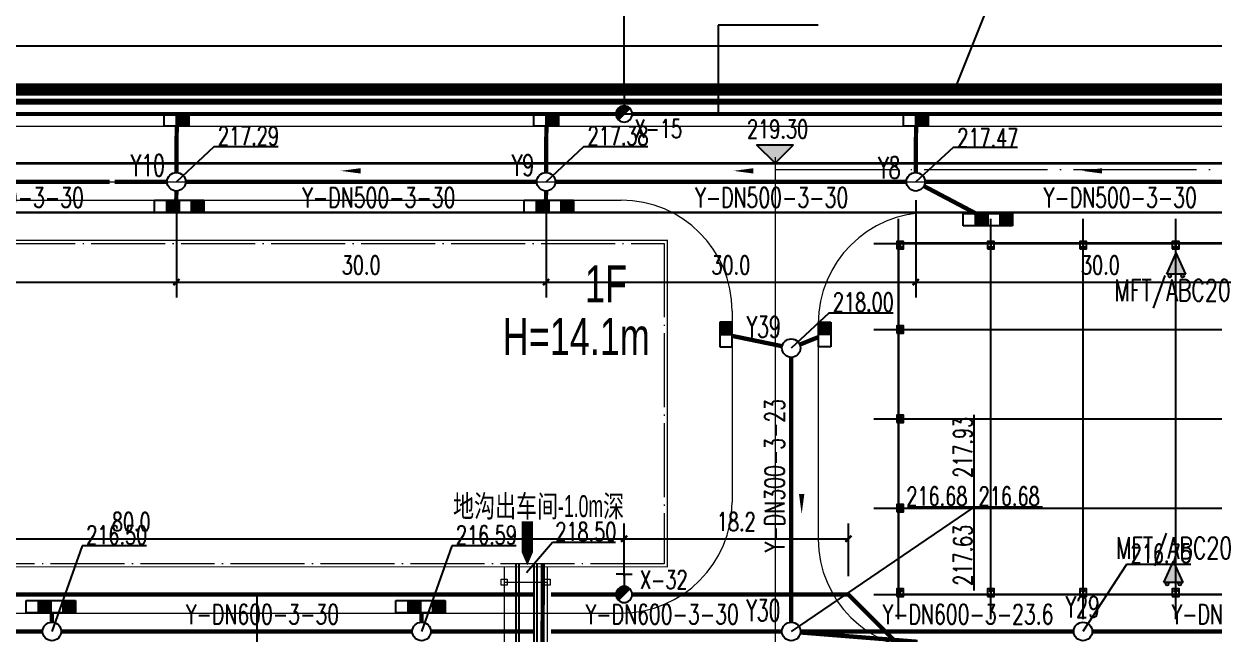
# Model space of a CAD drawing. Header units: metres. Extents: x 497246 to 997717, y 2998582 to 5998198.
# Drawn here: x 497683.5 to 497780.1, y 2999210.1 to 2999259.7 of the extents above; entities that cross this region are included whole.
import ezdxf
from ezdxf.enums import TextEntityAlignment as Align

# ---------------------------------------------------------------- set-up
doc = ezdxf.new("R2010")
doc.units = ezdxf.units.M
doc.header["$LTSCALE"] = 1000
for name, pattern in [('ACAD_ISO05W100', [34, 24, -3, 0.5, -3, 0.5, -3]), ('CENTER', [2, 1.25, -0.25, 0.25, -0.25]), ('DASH', [0.35, 0.25, -0.1]), ('DASHED', [19.05, 12.7, -6.35]), ('DOTE', [2.42, 2, -0.2, 0.02, -0.2]), ('PHANTOM2', [31.75, 15.875, -3.175, 3.175, -3.175, 3.175, -3.175])]:
    doc.linetypes.add(name, pattern=pattern)
doc.layers.get('0').update_dxf_attribs({"linetype": 'CONTINUOUS'})
doc.layers.get('Defpoints').update_dxf_attribs({"linetype": 'CONTINUOUS'})
for name, color, linetype in [('COLUMN', 9, 'CONTINUOUS'), ('DIM_ELEV', 3, 'CONTINUOUS'), ('DIM_LEAD', 3, 'CONTINUOUS'), ('DOTE', 1, 'CENTER'), ('EQUIP_消火栓', 7, 'CONTINUOUS'), ('EQUIP_灭火器', 7, 'CONTINUOUS'), ('PIPE-消防', 1, 'CONTINUOUS'), ('PIPE-给水', 3, 'CONTINUOUS'), ('PIPE-雨水', 4, 'CONTINUOUS'), ('PUB_TEXT', 7, 'CONTINUOUS'), ('RD-侧石线', 5, 'CONTINUOUS'), ('RD-红线', 7, 'CONTINUOUS'), ('TEXT_灭火器', 7, 'CONTINUOUS'), ('TEXT_雨水', 7, 'CONTINUOUS'), ('TWT_DIM', 3, 'CONTINUOUS'), ('TWT_雨水口', 4, 'CONTINUOUS'), ('WELL_雨水', 4, 'CONTINUOUS'), ('YQ_IDEN', 3, 'CONTINUOUS'), ('围墙', 6, 'FENCELINE2'), ('图例层', 7, 'CONTINUOUS'), ('建筑', 7, 'CONTINUOUS'), ('文字', 255, 'CONTINUOUS'), ('新建建筑', 2, 'CONTINUOUS'), ('污水沟', 30, 'CONTINUOUS'), ('用地边界', 7, 'CONTINUOUS'), ('红线', 1, 'PHANTOM2'), ('雨水标注', 100, 'CONTINUOUS')]:
    doc.layers.add(name, color=color, linetype=linetype)
doc.layers.add('建筑轴线', color=1, linetype='DOTE', lineweight=15, plot=False)
for name, color, linetype, lineweight in [('桁架-管廊', 6, 'CONTINUOUS', 0), ('道路', 4, 'CONTINUOUS', 15), ('道路中线', 1, 'DOTE', 13)]:
    doc.layers.add(name, color=color, linetype=linetype, lineweight=lineweight)
doc.styles.add('_TCH_DIM', font='SIMPLEX', dxfattribs={"bigfont": 'GBCBIG'})
doc.styles.add('_TCH_DIM_T3', font='SIMPLEX', dxfattribs={"width": 0.705882, "bigfont": 'GBCBIG'})
doc.styles.add('_TWT_WELL', font='SIMPLEX', dxfattribs={"width": 0.8, "height": 3.5, "bigfont": 'HZTXT'})
doc.styles.add('CLWD', font='ARIALN.TTF')
doc.styles.add('HZTXT', font='txt', dxfattribs={"width": 0.7, "bigfont": 'HZTXT'})
doc.styles.add('TG_LINETYPE', font='SIMPLEX', dxfattribs={"width": 0.8, "height": 3, "bigfont": 'HZTXT'})
doc.styles.add('亨利项目总图布置_2022_8_8_t3--03$0$亨利项目总图布置_2022_8_8_t3--02$0$CEC', font='ARIALN.TTF')
doc.linetypes.add('FENCELINE2', pattern='A,6.35,-2.54,[132,ltypeshp.shx,S=2.54,R=0,X=-2.54,Y=0],-2.54,25.4', length=36.83)
doc.linetypes.add('TG_S', pattern='A,2,-0.6,["S",TG_LINETYPE,S=0.1,R=0,X=-0.52,Y=-0.15],0', length=2.6)
doc.linetypes.add('TG_X', pattern='A,3,-0.3,["X",TG_LINETYPE,S=0.1,R=0,X=-0.23,Y=-0.15],0', length=3.3)
doc.linetypes.add('TG_Y', pattern='A,2,-0.3,["Y",TG_LINETYPE,S=0.1,R=0,X=-0.23,Y=-0.15],0', length=2.3)
doc.dimstyles.new('_TWT_ARCH&&1', dxfattribs={"dimtxt": 1.4875, "dimasz": 0.5, "dimexe": 1.25, "dimexo": 1.5, "dimgap": 0.63125, "dimtad": 1, "dimdec": 1, "dimzin": 0, "dimdsep": 46, "dimtxsty": '_TCH_DIM_T3', "dimblk": 'ARCHTICK', "dimcen": 0.09, "dimclrt": 7, "dimazin": 2, "dimtfac": 1, "dimtdec": 1, "dimtix": 1, "dimtmove": 2, "dimatfit": 3, "dimfxl": 1, "dimtolj": 1, "dimtzin": 0, "dimarcsym": 0})

# ---------------------------------------------------------------- blocks, each defined once
blk = doc.blocks.new('_ArchTick')
at = {"color": 0, "linetype": 'ByBlock', "const_width": 0.4}
blk.add_lwpolyline([(-0.5, -0.5), (0.5, 0.5)], dxfattribs=at)
blk = doc.blocks.new('*D481')
at = {"layer": 'Defpoints', "color": 0, "transparency": 16777216}
for p in [(497732.174, 2999261.827), (497652.174, 2999252.333), (497732.174, 2999252.333)]:
    blk.add_point(p, dxfattribs=at)
at = {"layer": 'TWT_DIM', "color": 0, "lineweight": -2, "transparency": 16777216}
for p, q in [((497652.174, 2999253.833), (497652.174, 2999263.077)), ((497732.174, 2999253.833), (497732.174, 2999263.077)), ((497652.174, 2999261.827), (497732.174, 2999261.827))]:
    blk.add_line(p, q, dxfattribs=at)
at = {"layer": 'TWT_DIM', "color": 0, "lineweight": -2, "transparency": 16777216, "xscale": 0.5, "yscale": 0.5, "zscale": 0.5, "rotation": 180}
blk.add_blockref('_ArchTick', (497652.174, 2999261.827), dxfattribs=at)
at = {"layer": 'TWT_DIM', "color": 0, "lineweight": -2, "transparency": 16777216, "xscale": 0.5, "yscale": 0.5, "zscale": 0.5}
blk.add_blockref('_ArchTick', (497732.174, 2999261.827), dxfattribs=at)
at = {"layer": 'TWT_DIM', "color": 7, "transparency": 16777216, "insert": (497692.174, 2999263.202), "char_height": 1.4875, "attachment_point": 5, "style": '_TCH_DIM_T3'}
blk.add_mtext('\\A1;80.0', dxfattribs=at)
blk = doc.blocks.new('*D482')
at = {"layer": 'Defpoints', "color": 0, "transparency": 16777216}
for p in [(497806.134, 2999261.827), (497732.174, 2999252.333), (497806.134, 2999252.333)]:
    blk.add_point(p, dxfattribs=at)
at = {"layer": 'TWT_DIM', "color": 0, "lineweight": -2, "transparency": 16777216}
for p, q in [((497732.174, 2999253.833), (497732.174, 2999263.077)), ((497806.134, 2999253.833), (497806.134, 2999263.077)), ((497732.174, 2999261.827), (497806.134, 2999261.827))]:
    blk.add_line(p, q, dxfattribs=at)
at = {"layer": 'TWT_DIM', "color": 0, "lineweight": -2, "transparency": 16777216, "xscale": 0.5, "yscale": 0.5, "zscale": 0.5, "rotation": 180}
blk.add_blockref('_ArchTick', (497732.174, 2999261.827), dxfattribs=at)
at = {"layer": 'TWT_DIM', "color": 0, "lineweight": -2, "transparency": 16777216, "xscale": 0.5, "yscale": 0.5, "zscale": 0.5}
blk.add_blockref('_ArchTick', (497806.134, 2999261.827), dxfattribs=at)
at = {"layer": 'TWT_DIM', "color": 7, "transparency": 16777216, "insert": (497769.154, 2999263.202), "char_height": 1.4875, "attachment_point": 5, "style": '_TCH_DIM_T3'}
blk.add_mtext('\\A1;74.0', dxfattribs=at)
blk = doc.blocks.new('*D490')
at = {"layer": 'Defpoints', "color": 0, "transparency": 16777216}
for p in [(497732.174, 2999217.86), (497652.174, 2999213.333), (497732.174, 2999213.333)]:
    blk.add_point(p, dxfattribs=at)
at = {"layer": 'TWT_DIM', "color": 0, "lineweight": -2, "transparency": 16777216}
for p, q in [((497652.174, 2999214.833), (497652.174, 2999219.11)), ((497732.174, 2999214.833), (497732.174, 2999219.11)), ((497652.174, 2999217.86), (497732.174, 2999217.86))]:
    blk.add_line(p, q, dxfattribs=at)
at = {"layer": 'TWT_DIM', "color": 0, "lineweight": -2, "transparency": 16777216, "xscale": 0.5, "yscale": 0.5, "zscale": 0.5, "rotation": 180}
blk.add_blockref('_ArchTick', (497652.174, 2999217.86), dxfattribs=at)
at = {"layer": 'TWT_DIM', "color": 0, "lineweight": -2, "transparency": 16777216, "xscale": 0.5, "yscale": 0.5, "zscale": 0.5}
blk.add_blockref('_ArchTick', (497732.174, 2999217.86), dxfattribs=at)
at = {"layer": 'TWT_DIM', "color": 7, "transparency": 16777216, "insert": (497692.174, 2999219.235), "char_height": 1.4875, "attachment_point": 5, "style": '_TCH_DIM_T3'}
blk.add_mtext('\\A1;80.0', dxfattribs=at)
blk = doc.blocks.new('*D491')
at = {"layer": 'Defpoints', "color": 0, "transparency": 16777216}
for p in [(497750.375, 2999217.86), (497732.174, 2999213.333), (497750.375, 2999213.333)]:
    blk.add_point(p, dxfattribs=at)
at = {"layer": 'TWT_DIM', "color": 0, "lineweight": -2, "transparency": 16777216}
for p, q in [((497732.174, 2999214.833), (497732.174, 2999219.11)), ((497750.375, 2999214.833), (497750.375, 2999219.11)), ((497732.174, 2999217.86), (497750.375, 2999217.86))]:
    blk.add_line(p, q, dxfattribs=at)
at = {"layer": 'TWT_DIM', "color": 0, "lineweight": -2, "transparency": 16777216, "xscale": 0.5, "yscale": 0.5, "zscale": 0.5, "rotation": 180}
blk.add_blockref('_ArchTick', (497732.174, 2999217.86), dxfattribs=at)
at = {"layer": 'TWT_DIM', "color": 0, "lineweight": -2, "transparency": 16777216, "xscale": 0.5, "yscale": 0.5, "zscale": 0.5}
blk.add_blockref('_ArchTick', (497750.375, 2999217.86), dxfattribs=at)
at = {"layer": 'TWT_DIM', "color": 7, "transparency": 16777216, "insert": (497741.274, 2999219.235), "char_height": 1.4875, "attachment_point": 5, "style": '_TCH_DIM_T3'}
blk.add_mtext('\\A1;18.2', dxfattribs=at)
blk = doc.blocks.new('*D531')
at = {"layer": 'Defpoints', "color": 0, "transparency": 16777216}
for p in [(497665.834, 2999246.833), (497695.834, 2999246.833), (497695.834, 2999238.692)]:
    blk.add_point(p, dxfattribs=at)
at = {"layer": 'TWT_DIM', "color": 0, "lineweight": -2, "transparency": 16777216}
for p, q in [((497665.834, 2999245.333), (497665.834, 2999237.442)), ((497695.834, 2999245.333), (497695.834, 2999237.442)), ((497665.834, 2999238.692), (497695.834, 2999238.692))]:
    blk.add_line(p, q, dxfattribs=at)
at = {"layer": 'TWT_DIM', "color": 0, "lineweight": -2, "transparency": 16777216, "xscale": 0.5, "yscale": 0.5, "zscale": 0.5, "rotation": 180}
blk.add_blockref('_ArchTick', (497665.834, 2999238.692), dxfattribs=at)
at = {"layer": 'TWT_DIM', "color": 0, "lineweight": -2, "transparency": 16777216, "xscale": 0.5, "yscale": 0.5, "zscale": 0.5}
blk.add_blockref('_ArchTick', (497695.834, 2999238.692), dxfattribs=at)
at = {"layer": 'TWT_DIM', "color": 7, "transparency": 16777216, "insert": (497680.834, 2999240.067), "char_height": 1.4875, "attachment_point": 5, "style": '_TCH_DIM_T3'}
blk.add_mtext('\\A1;30.0', dxfattribs=at)
blk = doc.blocks.new('*D532')
at = {"layer": 'Defpoints', "color": 0, "transparency": 16777216}
for p in [(497695.834, 2999246.833), (497725.834, 2999246.833), (497725.834, 2999238.692)]:
    blk.add_point(p, dxfattribs=at)
at = {"layer": 'TWT_DIM', "color": 0, "lineweight": -2, "transparency": 16777216}
for p, q in [((497695.834, 2999245.333), (497695.834, 2999237.442)), ((497725.834, 2999245.333), (497725.834, 2999237.442)), ((497695.834, 2999238.692), (497725.834, 2999238.692))]:
    blk.add_line(p, q, dxfattribs=at)
at = {"layer": 'TWT_DIM', "color": 0, "lineweight": -2, "transparency": 16777216, "xscale": 0.5, "yscale": 0.5, "zscale": 0.5, "rotation": 180}
blk.add_blockref('_ArchTick', (497695.834, 2999238.692), dxfattribs=at)
at = {"layer": 'TWT_DIM', "color": 0, "lineweight": -2, "transparency": 16777216, "xscale": 0.5, "yscale": 0.5, "zscale": 0.5}
blk.add_blockref('_ArchTick', (497725.834, 2999238.692), dxfattribs=at)
at = {"layer": 'TWT_DIM', "color": 7, "transparency": 16777216, "insert": (497710.834, 2999240.067), "char_height": 1.4875, "attachment_point": 5, "style": '_TCH_DIM_T3'}
blk.add_mtext('\\A1;30.0', dxfattribs=at)
blk = doc.blocks.new('*D533')
at = {"layer": 'Defpoints', "color": 0, "transparency": 16777216}
for p in [(497725.834, 2999246.833), (497755.834, 2999246.833), (497755.834, 2999238.692)]:
    blk.add_point(p, dxfattribs=at)
at = {"layer": 'TWT_DIM', "color": 0, "lineweight": -2, "transparency": 16777216}
for p, q in [((497725.834, 2999245.333), (497725.834, 2999237.442)), ((497755.834, 2999245.333), (497755.834, 2999237.442)), ((497725.834, 2999238.692), (497755.834, 2999238.692))]:
    blk.add_line(p, q, dxfattribs=at)
at = {"layer": 'TWT_DIM', "color": 0, "lineweight": -2, "transparency": 16777216, "xscale": 0.5, "yscale": 0.5, "zscale": 0.5, "rotation": 180}
blk.add_blockref('_ArchTick', (497725.834, 2999238.692), dxfattribs=at)
at = {"layer": 'TWT_DIM', "color": 0, "lineweight": -2, "transparency": 16777216, "xscale": 0.5, "yscale": 0.5, "zscale": 0.5}
blk.add_blockref('_ArchTick', (497755.834, 2999238.692), dxfattribs=at)
at = {"layer": 'TWT_DIM', "color": 7, "transparency": 16777216, "insert": (497740.834, 2999240.067), "char_height": 1.4875, "attachment_point": 5, "style": '_TCH_DIM_T3'}
blk.add_mtext('\\A1;30.0', dxfattribs=at)
blk = doc.blocks.new('*D534')
at = {"layer": 'Defpoints', "color": 0, "transparency": 16777216}
for p in [(497755.834, 2999246.833), (497785.809, 2999246.833), (497785.809, 2999238.692)]:
    blk.add_point(p, dxfattribs=at)
at = {"layer": 'TWT_DIM', "color": 0, "lineweight": -2, "transparency": 16777216}
for p, q in [((497755.834, 2999245.333), (497755.834, 2999237.442)), ((497785.809, 2999245.333), (497785.809, 2999237.442)), ((497755.834, 2999238.692), (497785.809, 2999238.692))]:
    blk.add_line(p, q, dxfattribs=at)
at = {"layer": 'TWT_DIM', "color": 0, "lineweight": -2, "transparency": 16777216, "xscale": 0.5, "yscale": 0.5, "zscale": 0.5, "rotation": 180}
blk.add_blockref('_ArchTick', (497755.834, 2999238.692), dxfattribs=at)
at = {"layer": 'TWT_DIM', "color": 0, "lineweight": -2, "transparency": 16777216, "xscale": 0.5, "yscale": 0.5, "zscale": 0.5}
blk.add_blockref('_ArchTick', (497785.809, 2999238.692), dxfattribs=at)
at = {"layer": 'TWT_DIM', "color": 7, "transparency": 16777216, "insert": (497770.822, 2999240.067), "char_height": 1.4875, "attachment_point": 5, "style": '_TCH_DIM_T3'}
blk.add_mtext('\\A1;30.0', dxfattribs=at)
blk = doc.blocks.new('$TwtSys$00000187')
blk.add_circle((0, 0), 0.5)
blk = doc.blocks.new('$TwtSys$00000385')
for p, q in [((0, 331), (-130, 331)), ((0, 331), (0, 131)), ((0, 331), (130, 331)), ((92, 92), (-92, -92))]:
    blk.add_line(p, q)
for start, end in [(135, 315), (315, 135)]:
    blk.add_arc((0, 0), 131, start, end)
at = {"color": 0}
for points in [[(-34, 127), (-127, 34), (34, 127), (-127, -34)], [(-93, 93), (-93, 93), (-34, 127), (-127, 34)], [(34, 127), (-127, -34), (93, 93), (-93, -93)]]:
    blk.add_solid(points, dxfattribs=at)
blk = doc.blocks.new('$TwtSys$00000424')
for p, q in [((-500, 250), (500, 250)), ((-500, -250), (-500, 250)), ((0, -250), (0, 250)), ((500, 250), (500, -250)), ((500, -250), (-500, -250))]:
    blk.add_line(p, q)
blk.add_solid([(0, 250), (500, 250), (0, -250), (500, -250)])
blk = doc.blocks.new('$TwtSys$00000425')
for p, q in [((-1000, -250), (-1000, 250)), ((-1000, 250), (0, 250)), ((-500, -250), (-500, 250)), ((0, 250), (1000, 250)), ((0, 250), (0, -250)), ((0, -250), (0, 250)), ((500, -250), (500, 250)), ((1000, 250), (1000, -250)), ((0, -250), (-1000, -250)), ((1000, -250), (0, -250))]:
    blk.add_line(p, q)
for points in [[(-500, 250), (0, 250), (-500, -250), (0, -250)], [(500, 250), (1000, 250), (500, -250), (1000, -250)]]:
    blk.add_solid(points)
blk = doc.blocks.new('$TwtSys$00000547')
blk.add_hatch(color=256).paths.add_polyline_path([(-155, 0), (0, 346), (155, 0)])
for p, q in [((-155, 0), (0, 346)), ((155, 0), (0, 346)), ((155, 0), (-155, 0))]:
    blk.add_line(p, q)
for centre in [(-103, -26), (103, -26)]:
    blk.add_circle(centre, 25.7)

msp = doc.modelspace()

# ---------------------------------------------------------------- hatches: boundary and pattern name
at = {"layer": 'DIM_ELEV'}
msp.add_hatch(color=0, dxfattribs=at).paths.add_polyline_path([(497744.429, 2999248.343), (497742.929, 2999249.843), (497745.929, 2999249.843)])
at = {"layer": 'PIPE-消防', "linetype": 'TG_X'}
for points in [[(497750.375, 2999213.333), (497750.499, 2999213.456), (497750.447, 2999213.508)], [(497750.375, 2999213.333), (497750.375, 2999213.508), (497750.447, 2999213.508)]]:
    msp.add_hatch(color=256, dxfattribs=at).paths.add_polyline_path(points)

# ---------------------------------------------------------------- linework, layer by layer
at = {"layer": 'COLUMN', "color": 7}
for points in [[(497754.299, 2999241.383), (497754.849, 2999241.383), (497754.849, 2999241.983), (497754.299, 2999241.983)], [(497761.659, 2999241.383), (497762.209, 2999241.383), (497762.209, 2999241.983), (497761.659, 2999241.983)], [(497769.159, 2999241.383), (497769.709, 2999241.383), (497769.709, 2999241.983), (497769.159, 2999241.983)], [(497776.659, 2999241.383), (497777.209, 2999241.383), (497777.209, 2999241.983), (497776.659, 2999241.983)], [(497754.299, 2999234.533), (497754.849, 2999234.533), (497754.849, 2999235.133), (497754.299, 2999235.133)], [(497754.299, 2999227.283), (497754.849, 2999227.283), (497754.849, 2999227.883), (497754.299, 2999227.883)], [(497754.299, 2999220.033), (497754.849, 2999220.033), (497754.849, 2999220.633), (497754.299, 2999220.633)], [(497754.299, 2999213.183), (497754.849, 2999213.183), (497754.849, 2999213.783), (497754.299, 2999213.783)], [(497761.659, 2999213.183), (497762.209, 2999213.183), (497762.209, 2999213.783), (497761.659, 2999213.783)], [(497769.159, 2999213.183), (497769.709, 2999213.183), (497769.709, 2999213.783), (497769.159, 2999213.783)], [(497776.659, 2999213.183), (497777.209, 2999213.183), (497777.209, 2999213.783), (497776.659, 2999213.783)]]:
    msp.add_lwpolyline(points, close=True, dxfattribs=at)
for points in [[(497754.434, 2999241.833), (497754.714, 2999241.833), (497754.714, 2999241.821), (497754.579, 2999241.821), (497754.579, 2999241.545), (497754.714, 2999241.545), (497754.714, 2999241.533), (497754.434, 2999241.533), (497754.434, 2999241.545), (497754.569, 2999241.545), (497754.569, 2999241.821), (497754.434, 2999241.821), (497754.434, 2999241.833)], [(497761.794, 2999241.833), (497762.074, 2999241.833), (497762.074, 2999241.821), (497761.939, 2999241.821), (497761.939, 2999241.545), (497762.074, 2999241.545), (497762.074, 2999241.533), (497761.794, 2999241.533), (497761.794, 2999241.545), (497761.929, 2999241.545), (497761.929, 2999241.821), (497761.794, 2999241.821), (497761.794, 2999241.833)], [(497769.294, 2999241.833), (497769.574, 2999241.833), (497769.574, 2999241.821), (497769.439, 2999241.821), (497769.439, 2999241.545), (497769.574, 2999241.545), (497769.574, 2999241.533), (497769.294, 2999241.533), (497769.294, 2999241.545), (497769.429, 2999241.545), (497769.429, 2999241.821), (497769.294, 2999241.821), (497769.294, 2999241.833)], [(497776.794, 2999241.833), (497777.074, 2999241.833), (497777.074, 2999241.821), (497776.939, 2999241.821), (497776.939, 2999241.545), (497777.074, 2999241.545), (497777.074, 2999241.533), (497776.794, 2999241.533), (497776.794, 2999241.545), (497776.929, 2999241.545), (497776.929, 2999241.821), (497776.794, 2999241.821), (497776.794, 2999241.833)], [(497754.434, 2999234.983), (497754.714, 2999234.983), (497754.714, 2999234.971), (497754.579, 2999234.971), (497754.579, 2999234.695), (497754.714, 2999234.695), (497754.714, 2999234.683), (497754.434, 2999234.683), (497754.434, 2999234.695), (497754.569, 2999234.695), (497754.569, 2999234.971), (497754.434, 2999234.971), (497754.434, 2999234.983)], [(497754.434, 2999227.733), (497754.714, 2999227.733), (497754.714, 2999227.721), (497754.579, 2999227.721), (497754.579, 2999227.445), (497754.714, 2999227.445), (497754.714, 2999227.433), (497754.434, 2999227.433), (497754.434, 2999227.445), (497754.569, 2999227.445), (497754.569, 2999227.721), (497754.434, 2999227.721), (497754.434, 2999227.733)], [(497754.434, 2999220.483), (497754.714, 2999220.483), (497754.714, 2999220.471), (497754.579, 2999220.471), (497754.579, 2999220.195), (497754.714, 2999220.195), (497754.714, 2999220.183), (497754.434, 2999220.183), (497754.434, 2999220.195), (497754.569, 2999220.195), (497754.569, 2999220.471), (497754.434, 2999220.471), (497754.434, 2999220.483)], [(497754.434, 2999213.633), (497754.714, 2999213.633), (497754.714, 2999213.621), (497754.579, 2999213.621), (497754.579, 2999213.345), (497754.714, 2999213.345), (497754.714, 2999213.333), (497754.434, 2999213.333), (497754.434, 2999213.345), (497754.569, 2999213.345), (497754.569, 2999213.621), (497754.434, 2999213.621), (497754.434, 2999213.633)], [(497761.794, 2999213.633), (497762.074, 2999213.633), (497762.074, 2999213.621), (497761.939, 2999213.621), (497761.939, 2999213.345), (497762.074, 2999213.345), (497762.074, 2999213.333), (497761.794, 2999213.333), (497761.794, 2999213.345), (497761.929, 2999213.345), (497761.929, 2999213.621), (497761.794, 2999213.621), (497761.794, 2999213.633)], [(497769.294, 2999213.633), (497769.574, 2999213.633), (497769.574, 2999213.621), (497769.439, 2999213.621), (497769.439, 2999213.345), (497769.574, 2999213.345), (497769.574, 2999213.333), (497769.294, 2999213.333), (497769.294, 2999213.345), (497769.429, 2999213.345), (497769.429, 2999213.621), (497769.294, 2999213.621), (497769.294, 2999213.633)], [(497776.794, 2999213.633), (497777.074, 2999213.633), (497777.074, 2999213.621), (497776.939, 2999213.621), (497776.939, 2999213.345), (497777.074, 2999213.345), (497777.074, 2999213.333), (497776.794, 2999213.333), (497776.794, 2999213.345), (497776.929, 2999213.345), (497776.929, 2999213.621), (497776.794, 2999213.621), (497776.794, 2999213.633)]]:
    msp.add_lwpolyline(points, dxfattribs=at)
at = {"layer": 'DIM_ELEV', "color": 0}
for p, q in [((497744.429, 2999248.343), (497742.929, 2999249.843)), ((497742.929, 2999249.843), (497745.929, 2999249.843)), ((497744.429, 2999248.343), (497745.929, 2999249.843))]:
    msp.add_line(p, q, dxfattribs=at)
at = {"layer": 'DIM_LEAD'}
msp.add_line((497759.014, 2999254.333), (497764.527, 2999268.185), dxfattribs=at)
at = {"layer": 'DIM_LEAD', "const_width": 0.4}
msp.add_lwpolyline([(497758.94, 2999254.147, 1), (497759.087, 2999254.519, 1)], format="xyb", close=True, dxfattribs=at)
at = {"layer": 'DOTE'}
for p, q in [((497754.434, 2999211.333), (497754.434, 2999243.833)), ((497761.934, 2999211.333), (497761.934, 2999243.833)), ((497769.434, 2999211.333), (497769.434, 2999243.833)), ((497776.934, 2999211.333), (497776.934, 2999243.833)), ((497752.434, 2999241.833), (497959.434, 2999241.833)), ((497752.434, 2999234.833), (497959.434, 2999234.833)), ((497752.434, 2999227.583), (497959.434, 2999227.583)), ((497752.434, 2999220.333), (497959.434, 2999220.333)), ((497752.434, 2999213.333), (497959.434, 2999213.333))]:
    msp.add_line(p, q, dxfattribs=at)
at = {"layer": 'PIPE-消防', "color": 70, "linetype": 'ByBlock'}
for p, q in [((497739.816, 2999259.554), (497739.816, 2999252.333)), ((497702.377, 2999213.333), (497702.377, 2999197.641))]:
    msp.add_line(p, q, dxfattribs=at)
at = {"layer": 'PIPE-消防', "linetype": 'TG_X', "ltscale": 0.005, "const_width": 0.35}
for points in [[(497652.828, 2999252.333), (497731.52, 2999252.333)], [(497732.828, 2999252.333), (497805.684, 2999252.333)], [(497652.828, 2999213.333), (497724.89, 2999213.333)], [(497726.24, 2999213.333), (497731.52, 2999213.333)], [(497732.828, 2999213.333), (497750.375, 2999213.333)], [(497750.375, 2999213.333), (497763.393, 2999200.314)]]:
    msp.add_lwpolyline(points, dxfattribs=at)
at = {"layer": 'PIPE-给水', "color": 70, "linetype": 'ByBlock'}
msp.add_line((497747.91, 2999259.554), (497739.816, 2999259.554), dxfattribs=at)
at = {"layer": 'PIPE-给水', "color": 111, "linetype": 'TG_S', "ltscale": 0.004, "const_width": 0.35}
msp.add_lwpolyline([(497725.513, 2999173.376), (497725.568, 2999215.831)], dxfattribs=at)
at = {"layer": 'PIPE-雨水', "color": 0, "linetype": 'TG_Y', "ltscale": 2.5, "const_width": 0.35}
for points in [[(497695.844, 2999247.583), (497695.864, 2999251.333)], [(497725.844, 2999247.583), (497725.864, 2999251.333)], [(497755.844, 2999247.583), (497755.864, 2999251.333)], [(497760.738, 2999244.248), (497756.499, 2999246.485)], [(497695.826, 2999244.329), (497695.836, 2999246.083)], [(497725.826, 2999244.329), (497725.836, 2999246.083)]]:
    msp.add_lwpolyline(points, dxfattribs=at)
at = {"layer": 'PIPE-雨水', "color": 70, "linetype": 'ByBlock'}
for points in [[(497683.504, 2999247.713, 0, 0, 0), (497679.021, 2999247.72, 0, 0.432, 0), (497680.641, 2999247.717, 0, 0, 0)], [(497713.654, 2999247.713, 0, 0, 0), (497709.171, 2999247.72, 0, 0.432, 0), (497710.791, 2999247.717, 0, 0, 0)], [(497745.532, 2999247.713, 0, 0, 0), (497741.049, 2999247.72, 0, 0.432, 0), (497742.669, 2999247.717, 0, 0, 0)], [(497773.825, 2999247.713, 0, 0, 0), (497769.342, 2999247.72, 0, 0.432, 0), (497770.962, 2999247.717, 0, 0, 0)], [(497746.587, 2999224.342, 0, 0, 0), (497746.58, 2999219.859, 0, 0.432, 0), (497746.583, 2999221.479, 0, 0, 0)]]:
    msp.add_lwpolyline(points, format="xyseb", dxfattribs=at)
at = {"layer": 'PIPE-雨水', "color": 0, "linetype": 'TG_Y', "ltscale": 0.005, "const_width": 0.35}
for points in [[(497666.584, 2999246.833), (497690.434, 2999246.833)], [(497690.84, 2999246.833), (497695.084, 2999246.833)], [(497696.584, 2999246.833), (497725.084, 2999246.833)], [(497726.584, 2999246.833), (497755.084, 2999246.833)], [(497756.584, 2999246.833), (497785.059, 2999246.833)], [(497745, 2999233.485), (497740.934, 2999234.326)], [(497746.429, 2999233.615), (497747.937, 2999234.227)], [(497745.734, 2999232.583), (497745.734, 2999211.083)], [(497656.484, 2999210.333), (497684.984, 2999210.333)], [(497686.484, 2999210.333), (497714.984, 2999210.333)], [(497716.484, 2999210.333), (497724.886, 2999210.333)], [(497726.236, 2999210.333), (497744.984, 2999210.333)], [(497746.484, 2999210.333), (497768.659, 2999210.333)], [(497770.159, 2999210.333), (497791.659, 2999210.333)]]:
    msp.add_lwpolyline(points, dxfattribs=at)
at = {"layer": 'PIPE-雨水', "color": 0, "ltscale": 0.005, "const_width": 0.35}
for points in [[(497685.734, 2999211.833), (497685.734, 2999211.083)], [(497715.734, 2999211.833), (497715.734, 2999211.083)], [(497755.988, 2999209.496), (497746.48, 2999210.254)]]:
    msp.add_lwpolyline(points, dxfattribs=at)
at = {"layer": 'RD-侧石线', "color": 5, "ltscale": 0.1}
msp.add_line((497948.434, 2999257.833), (497575.906, 2999257.833), dxfattribs=at)
at = {"layer": 'RD-红线', "ltscale": 0.1}
msp.add_lwpolyline([(497559.218, 2999232.918), (497559.168, 2999234.333, -0.414214), (497579.168, 2999254.333), (497974.781, 2999254.333)], format="xyb", dxfattribs=at)
msp.add_lwpolyline([(497559.218, 2999232.918), (497559.168, 2999234.333, -0.414214), (497579.168, 2999254.333), (497974.781, 2999254.333)], format="xyb", dxfattribs=at)
at = {"layer": 'WELL_雨水', "color": 6, "ltscale": 10, "flags": 128}
msp.add_lwpolyline([(497564.27, 2999061.335), (497986.415, 2999059.337), (497986.934, 2999059.337), (497982.038, 2999129.004), (497976.444, 2999158.685), (497973.518, 2999200.333), (497969.863, 2999252.333), (497576.621, 2999252.333), (497562.006, 2999236.645), (497563.368, 2999213.333), (497564.27, 2999197.881), (497564.27, 2999061.335)], dxfattribs=at)
at = {"layer": 'YQ_IDEN', "color": 1}
msp.add_lwpolyline([(497724.317, 2999215.7, 0, 1.5, 0), (497724.317, 2999217.437, 0.9, 0.9, 0), (497724.317, 2999219.268, 0.9, 0.9, 0)], format="xyseb", dxfattribs=at)
at = {"layer": '围墙', "ltscale": 0.3, "const_width": 0.5, "flags": 128}
msp.add_lwpolyline([(497562.765, 2999162.67, 0.01723), (497560.217, 2999232.971), (497560.168, 2999234.35, -0.413944), (497579.168, 2999253.333), (497953.661, 2999253.333)], format="xyb", dxfattribs=at)
at = {"layer": '图例层', "color": 1, "linetype": 'DASHED', "ltscale": 0.5}
msp.add_line((497577.678, 2999248.333), (497963.434, 2999248.333), dxfattribs=at)
at = {"layer": '图例层', "color": 1, "linetype": 'DASHED', "ltscale": 0.5, "const_width": 0.2}
msp.add_lwpolyline([(497583.145, 2999248.333), (497967.137, 2999248.333)], dxfattribs=at)
at = {"layer": '图例层', "color": 11, "linetype": 'DASH', "ltscale": 20, "const_width": 0.2, "flags": 128}
msp.add_lwpolyline([(497583.519, 2999244.333), (497964.411, 2999244.333)], dxfattribs=at)
at = {"layer": '建筑', "linetype": 'Continuous', "const_width": 0.1}
for points in [[(497735.684, 2999242.083), (497735.684, 2999215.583), (497570.184, 2999215.583), (497570.184, 2999233.083), (497579.184, 2999233.083), (497579.184, 2999242.083)], [(497754.434, 2999213.333), (497957.434, 2999213.333), (497957.434, 2999241.833), (497754.434, 2999241.833)]]:
    msp.add_lwpolyline(points, close=True, dxfattribs=at)
at = {"layer": '建筑轴线', "ltscale": 0.003}
msp.add_lwpolyline([(497735.434, 2999241.833), (497735.434, 2999215.833), (497570.434, 2999215.833), (497570.434, 2999232.833), (497579.434, 2999232.833), (497579.434, 2999241.833)], close=True, dxfattribs=at)
at = {"layer": '新建建筑', "color": 0, "linetype": 'Continuous', "const_width": 0.2}
msp.add_lwpolyline([(497754.434, 2999213.333), (497957.434, 2999213.333), (497957.434, 2999241.833), (497754.434, 2999241.833)], close=True, dxfattribs=at)
at = {"layer": '桁架-管廊', "linetype": 'ByBlock', "ltscale": 0.2}
for points in [[(497722.434, 2999215.583), (497722.434, 2999170.083)], [(497725.934, 2999215.583), (497725.934, 2999170.083)], [(497722.434, 2999214.333), (497725.934, 2999214.333)]]:
    msp.add_lwpolyline(points, dxfattribs=at)
for points in [[(497722.184, 2999214.583), (497722.684, 2999214.583), (497722.684, 2999214.083), (497722.184, 2999214.083)], [(497725.684, 2999214.583), (497726.184, 2999214.583), (497726.184, 2999214.083), (497725.684, 2999214.083)]]:
    msp.add_lwpolyline(points, close=True, dxfattribs=at)
at = {"layer": '污水沟', "color": 70}
for p, q in [((497726.358, 2999217.545), (497724.25, 2999215.09)), ((497731.484, 2999217.545), (497726.358, 2999217.545))]:
    msp.add_line(p, q, dxfattribs=at)
at = {"layer": '污水沟', "color": 30}
for p, q in [((497723.415, 2999171.222), (497723.415, 2999215.831)), ((497723.665, 2999171.472), (497723.665, 2999215.831)), ((497724.865, 2999172.672), (497724.865, 2999215.831)), ((497725.115, 2999172.922), (497725.115, 2999215.831))]:
    msp.add_line(p, q, dxfattribs=at)
at = {"layer": '用地边界', "color": 0}
msp.add_lwpolyline([(498074.583, 2999254.333), (497579.168, 2999254.333, 0.414214), (497559.168, 2999234.333), (497559.218, 2999232.918, -0.017235), (497561.765, 2999162.668), (497562.064, 2998995.296), (497565.608, 2998970.302), (497565.689, 2998924.833, 0.37059), (497582.677, 2998905.061), (497583.864, 2998904.916), (497585.689, 2998904.833), (497652.697, 2998904.833), (497677.697, 2998901.333), (498034.802, 2998901.333)], format="xyb", dxfattribs=at)
at = {"layer": '红线', "color": 1, "linetype": 'ACAD_ISO05W100', "flags": 128}
for const_width in [1, 1, 1, 1, 0.7, 0.7, 0.7, 0.7]:
    msp.add_lwpolyline([(497971.728, 2999254.333), (497978.431, 2999158.941), (497984.025, 2999129.26), (497991.442, 2999023.723), (497990.053, 2998993.552), (497996.533, 2998901.333), (497677.697, 2998901.333), (497652.697, 2998904.833), (497585.689, 2998904.833), (497583.864, 2998904.916), (497582.677, 2998905.061, -0.37059), (497565.689, 2998924.833), (497565.608, 2998970.302), (497562.064, 2998995.296), (497561.765, 2999162.668, 0.017235), (497559.218, 2999232.918), (497559.168, 2999234.333, -0.414214), (497579.168, 2999254.333), (497971.728, 2999254.333)], format="xyb", close=True, dxfattribs=dict(at, const_width=const_width))
at = {"layer": '道路', "linetype": 'ByBlock', "lineweight": 0, "ltscale": 0.2}
for p, q in [((497577.74, 2999251.333), (497950.832, 2999251.333)), ((497581.533, 2999246.833), (497968.405, 2999246.833)), ((497581.533, 2999245.333), (497731.934, 2999245.333)), ((497756.934, 2999244.333), (497954.934, 2999244.333)), ((497756.934, 2999244.333), (497954.934, 2999244.333)), ((497740.934, 2999236.333), (497740.934, 2999220.833)), ((497747.934, 2999235.333), (497747.934, 2999217.833)), ((497574.85, 2999211.833), (497731.934, 2999211.833))]:
    msp.add_line(p, q, dxfattribs=at)
for centre, start, end in [((497731.934, 2999236.333), 0, 90), ((497756.934, 2999235.333), 90, 180), ((497731.934, 2999220.833), 270, 0), ((497756.934, 2999217.833), 180, 270)]:
    msp.add_arc(centre, 9, start, end, dxfattribs=at)
at = {"layer": '道路中线', "ltscale": 5}
msp.add_line((497744.434, 2999248.833), (497744.434, 2999166.833), dxfattribs=at)
at = {"layer": '道路中线', "ltscale": 0.005}
for p, q in [((497577.678, 2999248.333), (497744.434, 2999248.333)), ((497744.434, 2999248.333), (497744.434, 2999166.333)), ((497744.434, 2999247.833), (497963.434, 2999247.833))]:
    msp.add_line(p, q, dxfattribs=at)
at = {"layer": '雨水标注', "color": 70}
for p, q in [((497698.88, 2999249.68), (497695.834, 2999246.833)), ((497704.105, 2999249.68), (497698.88, 2999249.68)), ((497728.88, 2999249.68), (497725.834, 2999246.833)), ((497734.105, 2999249.68), (497728.88, 2999249.68)), ((497758.88, 2999249.601), (497755.834, 2999246.833)), ((497764.105, 2999249.601), (497758.88, 2999249.601)), ((497748.78, 2999236.18), (497745.734, 2999233.333)), ((497754.005, 2999236.18), (497748.78, 2999236.18)), ((497760.551, 2999227.907), (497760.551, 2999220.425)), ((497760.551, 2999220.425), (497745.734, 2999210.333)), ((497760.551, 2999220.425), (497755.169, 2999220.425)), ((497766.118, 2999220.425), (497760.551, 2999220.425)), ((497760.551, 2999220.425), (497760.551, 2999213.653)), ((497688.192, 2999217.279), (497685.734, 2999210.333)), ((497693.416, 2999217.279), (497688.192, 2999217.279)), ((497718.192, 2999217.279), (497715.734, 2999210.333)), ((497723.416, 2999217.279), (497718.192, 2999217.279)), ((497772.952, 2999215.777), (497769.409, 2999210.333)), ((497778.176, 2999215.777), (497772.952, 2999215.777))]:
    msp.add_line(p, q, dxfattribs=at)

# ---------------------------------------------------------------- block references
at = {"layer": 'EQUIP_消火栓', "xscale": 0.005, "yscale": 0.005, "zscale": 0.005}
for p in [(497732.174, 2999252.333), (497732.174, 2999213.333)]:
    msp.add_blockref('$TwtSys$00000385', p, dxfattribs=at)
at = {"layer": 'EQUIP_灭火器', "color": 3, "xscale": 0.005, "yscale": 0.005, "zscale": 0.005}
for p in [(497776.978, 2999239.33), (497776.757, 2999214.314)]:
    msp.add_blockref('$TwtSys$00000547', p, dxfattribs=at)
at = {"layer": 'TWT_雨水口', "xscale": 0.002, "yscale": 0.002, "zscale": 0.002}
for name, p in [('$TwtSys$00000424', (497695.858, 2999251.834)), ('$TwtSys$00000424', (497725.858, 2999251.834)), ('$TwtSys$00000424', (497755.858, 2999251.834)), ('$TwtSys$00000425', (497696.066, 2999244.829)), ('$TwtSys$00000425', (497726.066, 2999244.829)), ('$TwtSys$00000425', (497761.685, 2999243.748)), ('$TwtSys$00000425', (497685.649, 2999212.335)), ('$TwtSys$00000425', (497715.649, 2999212.335))]:
    msp.add_blockref(name, p, dxfattribs=at)
at = {"layer": 'TWT_雨水口', "xscale": 0.002, "zscale": 0.002, "rotation": 90}
for p, yscale in [((497740.434, 2999234.43), -0.002), ((497748.437, 2999234.43), 0.002)]:
    msp.add_blockref('$TwtSys$00000424', p, dxfattribs=dict(at, yscale=yscale))
at = {"layer": 'WELL_雨水', "xscale": 1.5, "yscale": 1.5, "zscale": 1.5}
for p in [(497695.834, 2999246.833), (497725.834, 2999246.833), (497755.834, 2999246.833), (497745.734, 2999233.333), (497685.734, 2999210.333), (497715.734, 2999210.333), (497745.734, 2999210.333), (497769.409, 2999210.333)]:
    msp.add_blockref('$TwtSys$00000187', p, dxfattribs=at)

# ---------------------------------------------------------------- texts
at = {"layer": 'PIPE-消防', "color": 140, "linetype": 'TG_X', "ltscale": 700, "style": 'HZTXT', "width": 0.7}
for s, p in [('X-15', (497734.94, 2999251.145)), ('X-32', (497735.392, 2999214.537))]:
    msp.add_text(s, height=1.5, dxfattribs=at).set_placement(p, align=Align.MIDDLE)
at = {"layer": 'PIPE-雨水', "color": 70, "style": 'HZTXT', "width": 0.7}
for s, p in [('Y-DN500-3-30', (497682.116, 2999245.557, 20.881)), ('Y-DN500-3-30', (497712.266, 2999245.557, 20.881)), ('Y-DN500-3-30', (497744.144, 2999245.557, 20.881)), ('Y-DN500-3-30', (497772.437, 2999245.557, 20.881)), ('Y-DN600-3-30', (497702.824, 2999211.732, 20.881)), ('Y-DN600-3-30', (497735.263, 2999211.732, 20.881)), ('Y-DN600-3-23.6', (497760.079, 2999211.732, 20.881)), ('Y-DN600-3-23', (497782.808, 2999211.732, 20.881))]:
    msp.add_text(s, height=1.6, dxfattribs=at).set_placement(p, align=Align.MIDDLE)
msp.add_text('Y-DN300-3-23', height=1.6, rotation=90, dxfattribs=at).set_placement((497744.396, 2999222.992, 20.881), align=Align.MIDDLE)
at = {"layer": 'PUB_TEXT', "color": 0, "style": '_TCH_DIM', "width": 0.705882}
msp.add_text('219.30', height=1.4875, dxfattribs=at).set_placement((497742.154, 2999250.368))
at = {"layer": 'PUB_TEXT', "color": 1, "style": 'CLWD', "width": 0.7}
msp.add_text('地沟出车间-1.0m深', height=1.785, dxfattribs=at).set_placement((497718.289, 2999219.612))
at = {"layer": 'TEXT_灭火器', "color": 3, "style": 'HZTXT', "width": 0.7}
for p in [(497771.953, 2999237.154), (497772.074, 2999216.237)]:
    msp.add_text('MFT/ABC20', height=1.75, dxfattribs=at).set_placement(p)
at = {"layer": 'TEXT_雨水', "style": '_TWT_WELL', "width": 0.64}
for s, p in [('Y10', (497692.12, 2999247.295)), ('Y9', (497723.044, 2999247.303)), ('Y8', (497752.778, 2999247.108)), ('Y39', (497742.099, 2999234.181)), ('Y30', (497742.073, 2999211.181)), ('Y29', (497767.993, 2999211.459))]:
    msp.add_text(s, height=1.75, dxfattribs=at).set_placement(p)
at = {"layer": '文字', "color": 7, "style": '亨利项目总图布置_2022_8_8_t3--03$0$亨利项目总图布置_2022_8_8_t3--02$0$CEC', "width": 0.85}
for s, p in [('1F', (497728.996, 2999237.041)), ('H=14.1m', (497722.326, 2999232.771))]:
    msp.add_text(s, height=3, dxfattribs=at).set_placement(p)
at = {"layer": '污水沟', "color": 2, "style": 'HZTXT', "width": 0.7}
msp.add_text('218.50', height=1.5, dxfattribs=at).set_placement((497729.068, 2999218.431, 20.881), align=Align.MIDDLE)
at = {"layer": '雨水标注', "color": 70, "style": 'HZTXT', "width": 0.7}
for s, p in [('217.29', (497701.686, 2999250.565, 20.881)), ('217.38', (497731.686, 2999250.565, 20.881)), ('217.47', (497761.686, 2999250.414, 20.881)), ('218.00', (497751.586, 2999237.065, 20.881)), ('216.68', (497757.554, 2999221.311, 20.881)), ('216.68', (497763.421, 2999221.311, 20.881)), ('216.50', (497690.997, 2999218.164, 20.881)), ('216.59', (497720.997, 2999218.164, 20.881)), ('216.75', (497775.757, 2999216.662, 20.881))]:
    msp.add_text(s, height=1.5, dxfattribs=at).set_placement(p, align=Align.MIDDLE)
for s, p in [('217.93', (497759.666, 2999225.282, 20.881)), ('217.63', (497759.666, 2999216.524, 20.881))]:
    msp.add_text(s, height=1.5, rotation=90, dxfattribs=at).set_placement(p, align=Align.MIDDLE)

# ---------------------------------------------------------------- dimensions: what is measured, and where the dimension line sits
at = {"layer": 'TWT_DIM'}
for p1, p2, distance, picture, middle in [((497652.174, 2999252.333), (497732.174, 2999252.333), 9.494, '*D481', (497692.174, 2999263.202)), ((497732.174, 2999252.333), (497806.134, 2999252.333), 9.494, '*D482', (497769.154, 2999263.202)), ((497652.174, 2999213.333), (497732.174, 2999213.333), 4.527, '*D490', (497692.174, 2999219.235)), ((497732.174, 2999213.333), (497750.375, 2999213.333), 4.527, '*D491', (497741.274, 2999219.235))]:
    dim = msp.add_aligned_dim(p1=p1, p2=p2, distance=distance, dimstyle='_TWT_ARCH&&1', dxfattribs=at)
    dim.commit()
    dim.dimension.update_dxf_attribs({"geometry": picture, "text_midpoint": middle})
at = {"layer": 'TWT_DIM', "color": 0}
for p1, p2, picture, middle in [((497665.834, 2999246.833), (497695.834, 2999246.833), '*D531', (497680.834, 2999240.067)), ((497695.834, 2999246.833), (497725.834, 2999246.833), '*D532', (497710.834, 2999240.067)), ((497725.834, 2999246.833), (497755.834, 2999246.833), '*D533', (497740.834, 2999240.067)), ((497755.834, 2999246.833), (497785.809, 2999246.833), '*D534', (497770.822, 2999240.067))]:
    dim = msp.add_aligned_dim(p1=p1, p2=p2, distance=-8.141, dimstyle='_TWT_ARCH&&1', dxfattribs=at)
    dim.commit()
    dim.dimension.update_dxf_attribs({"geometry": picture, "text_midpoint": middle})

doc.saveas('drawing.dxf')
